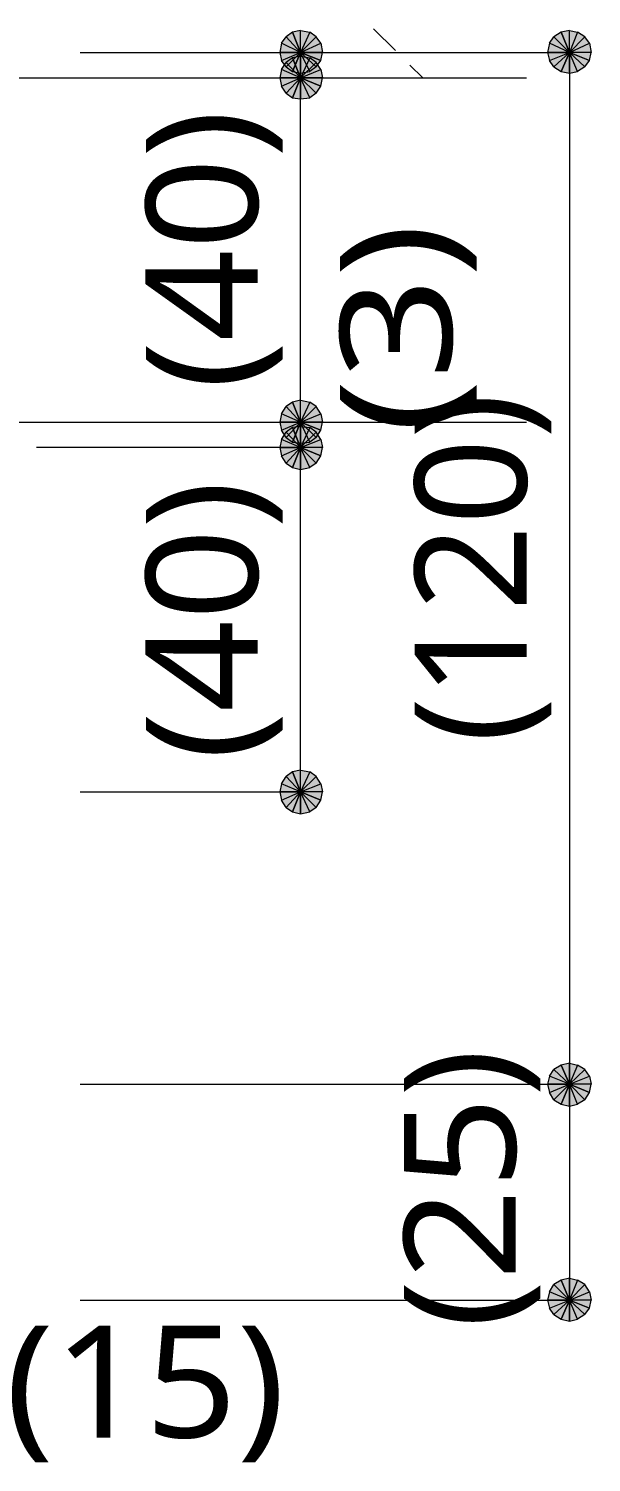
# Model space of a CAD drawing. Header units: millimetres. Extents: x 0 to 420, y 0 to 297.
# Drawn here: x 143.56 to 156.63, y 200.17 to 233.49 of the extents above; entities that cross this region are included whole.
import ezdxf
from ezdxf.enums import TextEntityAlignment as Align

# ---------------------------------------------------------------- set-up
doc = ezdxf.new("R2010")
doc.units = ezdxf.units.MM
doc.styles.add('kst32b', font='NotoSansJP-Variable.ttf')

msp = doc.modelspace()

# ---------------------------------------------------------------- hatches: boundary and pattern name
h = msp.add_hatch(color=7)
h.paths.add_polyline_path([(149.691, 233.405), (149.543, 233.299), (149.881, 232.939), (149.691, 233.405)])
h.paths.add_polyline_path([(149.543, 233.299), (149.881, 232.939), (149.437, 233.151), (149.543, 233.299)])
h.paths.add_polyline_path([(149.881, 232.939), (149.437, 233.151), (149.394, 232.939), (149.881, 232.939)])
h = msp.add_hatch(color=7)
h.paths.add_polyline_path([(150.241, 233.299), (150.093, 233.405), (149.881, 232.939), (150.241, 233.299)])
h.paths.add_polyline_path([(150.093, 233.405), (149.881, 232.939), (149.881, 233.447), (150.093, 233.405)])
h.paths.add_polyline_path([(149.881, 232.939), (149.881, 233.447), (149.691, 233.405), (149.881, 232.939)])
h = msp.add_hatch(color=7)
h.paths.add_polyline_path([(150.347, 232.749), (150.389, 232.939), (149.881, 232.939), (150.347, 232.749)])
h.paths.add_polyline_path([(150.389, 232.939), (149.881, 232.939), (150.347, 233.151), (150.389, 232.939)])
h.paths.add_polyline_path([(149.881, 232.939), (150.347, 233.151), (150.241, 233.299), (149.881, 232.939)])
h = msp.add_hatch(color=7)
h.paths.add_polyline_path([(155.935, 233.405), (155.766, 233.299), (156.125, 232.939), (155.935, 233.405)])
h.paths.add_polyline_path([(155.766, 233.299), (156.125, 232.939), (155.66, 233.151), (155.766, 233.299)])
h.paths.add_polyline_path([(156.125, 232.939), (155.66, 233.151), (155.617, 232.939), (156.125, 232.939)])
h = msp.add_hatch(color=7)
h.paths.add_polyline_path([(156.485, 233.299), (156.316, 233.405), (156.125, 232.939), (156.485, 233.299)])
h.paths.add_polyline_path([(156.316, 233.405), (156.125, 232.939), (156.125, 233.447), (156.316, 233.405)])
h.paths.add_polyline_path([(156.125, 232.939), (156.125, 233.447), (155.935, 233.405), (156.125, 232.939)])
h = msp.add_hatch(color=7)
h.paths.add_polyline_path([(156.591, 232.749), (156.633, 232.939), (156.125, 232.939), (156.591, 232.749)])
h.paths.add_polyline_path([(156.633, 232.939), (156.125, 232.939), (156.591, 233.151), (156.633, 232.939)])
h.paths.add_polyline_path([(156.125, 232.939), (156.591, 233.151), (156.485, 233.299), (156.125, 232.939)])
h = msp.add_hatch(color=7)
h.paths.add_polyline_path([(149.394, 232.939), (149.437, 232.749), (149.881, 232.939), (149.394, 232.939)])
h.paths.add_polyline_path([(149.437, 232.749), (149.881, 232.939), (149.543, 232.6), (149.437, 232.749)])
h.paths.add_polyline_path([(149.881, 232.939), (149.543, 232.6), (149.691, 232.495), (149.881, 232.939)])
for points in [[(149.691, 232.495), (149.881, 232.452), (149.881, 232.939), (149.691, 232.495)], [(155.935, 232.495), (156.125, 232.452), (156.125, 232.939), (155.935, 232.495)], [(149.691, 231.881), (149.881, 231.86), (149.881, 232.346), (149.691, 231.881)], [(149.691, 223.88), (149.881, 223.859), (149.881, 224.346), (149.691, 223.88)], [(149.691, 223.287), (149.881, 223.245), (149.881, 223.753), (149.691, 223.287)], [(149.691, 215.286), (149.881, 215.244), (149.881, 215.752), (149.691, 215.286)], [(155.935, 208.492), (156.125, 208.449), (156.125, 208.957), (155.935, 208.492)], [(155.935, 203.496), (156.125, 203.454), (156.125, 203.941), (155.935, 203.496)]]:
    msp.add_hatch(color=7).paths.add_polyline_path(points)
h = msp.add_hatch(color=7)
h.paths.add_polyline_path([(149.881, 232.452), (150.093, 232.495), (149.881, 232.939), (149.881, 232.452)])
h.paths.add_polyline_path([(150.093, 232.495), (149.881, 232.939), (150.241, 232.6), (150.093, 232.495)])
h.paths.add_polyline_path([(149.881, 232.939), (150.241, 232.6), (150.347, 232.749), (149.881, 232.939)])
h = msp.add_hatch(color=7)
h.paths.add_polyline_path([(155.617, 232.939), (155.66, 232.749), (156.125, 232.939), (155.617, 232.939)])
h.paths.add_polyline_path([(155.66, 232.749), (156.125, 232.939), (155.766, 232.6), (155.66, 232.749)])
h.paths.add_polyline_path([(156.125, 232.939), (155.766, 232.6), (155.935, 232.495), (156.125, 232.939)])
h = msp.add_hatch(color=7)
h.paths.add_polyline_path([(156.125, 232.452), (156.316, 232.495), (156.125, 232.939), (156.125, 232.452)])
h.paths.add_polyline_path([(156.316, 232.495), (156.125, 232.939), (156.485, 232.6), (156.316, 232.495)])
h.paths.add_polyline_path([(156.125, 232.939), (156.485, 232.6), (156.591, 232.749), (156.125, 232.939)])
h = msp.add_hatch(color=7)
h.paths.add_polyline_path([(149.691, 232.812), (149.543, 232.706), (149.881, 232.346), (149.691, 232.812)])
h.paths.add_polyline_path([(149.543, 232.706), (149.881, 232.346), (149.437, 232.537), (149.543, 232.706)])
h.paths.add_polyline_path([(149.881, 232.346), (149.437, 232.537), (149.394, 232.346), (149.881, 232.346)])
h = msp.add_hatch(color=7)
h.paths.add_polyline_path([(150.241, 232.706), (150.093, 232.812), (149.881, 232.346), (150.241, 232.706)])
h.paths.add_polyline_path([(150.093, 232.812), (149.881, 232.346), (149.881, 232.854), (150.093, 232.812)])
h.paths.add_polyline_path([(149.881, 232.346), (149.881, 232.854), (149.691, 232.812), (149.881, 232.346)])
h = msp.add_hatch(color=7)
h.paths.add_polyline_path([(150.347, 232.156), (150.389, 232.346), (149.881, 232.346), (150.347, 232.156)])
h.paths.add_polyline_path([(150.389, 232.346), (149.881, 232.346), (150.347, 232.537), (150.389, 232.346)])
h.paths.add_polyline_path([(149.881, 232.346), (150.347, 232.537), (150.241, 232.706), (149.881, 232.346)])
h = msp.add_hatch(color=7)
h.paths.add_polyline_path([(149.394, 232.346), (149.437, 232.156), (149.881, 232.346), (149.394, 232.346)])
h.paths.add_polyline_path([(149.437, 232.156), (149.881, 232.346), (149.543, 231.987), (149.437, 232.156)])
h.paths.add_polyline_path([(149.881, 232.346), (149.543, 231.987), (149.691, 231.881), (149.881, 232.346)])
h = msp.add_hatch(color=7)
h.paths.add_polyline_path([(149.881, 231.86), (150.093, 231.881), (149.881, 232.346), (149.881, 231.86)])
h.paths.add_polyline_path([(150.093, 231.881), (149.881, 232.346), (150.241, 231.987), (150.093, 231.881)])
h.paths.add_polyline_path([(149.881, 232.346), (150.241, 231.987), (150.347, 232.156), (149.881, 232.346)])
h = msp.add_hatch(color=7)
h.paths.add_polyline_path([(149.691, 224.811), (149.543, 224.705), (149.881, 224.346), (149.691, 224.811)])
h.paths.add_polyline_path([(149.543, 224.705), (149.881, 224.346), (149.437, 224.536), (149.543, 224.705)])
h.paths.add_polyline_path([(149.881, 224.346), (149.437, 224.536), (149.394, 224.346), (149.881, 224.346)])
h = msp.add_hatch(color=7)
h.paths.add_polyline_path([(150.241, 224.705), (150.093, 224.811), (149.881, 224.346), (150.241, 224.705)])
h.paths.add_polyline_path([(150.093, 224.811), (149.881, 224.346), (149.881, 224.854), (150.093, 224.811)])
h.paths.add_polyline_path([(149.881, 224.346), (149.881, 224.854), (149.691, 224.811), (149.881, 224.346)])
h = msp.add_hatch(color=7)
h.paths.add_polyline_path([(150.347, 224.155), (150.389, 224.346), (149.881, 224.346), (150.347, 224.155)])
h.paths.add_polyline_path([(150.389, 224.346), (149.881, 224.346), (150.347, 224.536), (150.389, 224.346)])
h.paths.add_polyline_path([(149.881, 224.346), (150.347, 224.536), (150.241, 224.705), (149.881, 224.346)])
h = msp.add_hatch(color=7)
h.paths.add_polyline_path([(149.394, 224.346), (149.437, 224.155), (149.881, 224.346), (149.394, 224.346)])
h.paths.add_polyline_path([(149.437, 224.155), (149.881, 224.346), (149.543, 223.986), (149.437, 224.155)])
h.paths.add_polyline_path([(149.881, 224.346), (149.543, 223.986), (149.691, 223.88), (149.881, 224.346)])
h = msp.add_hatch(color=7)
h.paths.add_polyline_path([(149.881, 223.859), (150.093, 223.88), (149.881, 224.346), (149.881, 223.859)])
h.paths.add_polyline_path([(150.093, 223.88), (149.881, 224.346), (150.241, 223.986), (150.093, 223.88)])
h.paths.add_polyline_path([(149.881, 224.346), (150.241, 223.986), (150.347, 224.155), (149.881, 224.346)])
h = msp.add_hatch(color=7)
h.paths.add_polyline_path([(149.691, 224.218), (149.543, 224.113), (149.881, 223.753), (149.691, 224.218)])
h.paths.add_polyline_path([(149.543, 224.113), (149.881, 223.753), (149.437, 223.943), (149.543, 224.113)])
h.paths.add_polyline_path([(149.881, 223.753), (149.437, 223.943), (149.394, 223.753), (149.881, 223.753)])
h = msp.add_hatch(color=7)
h.paths.add_polyline_path([(150.241, 224.113), (150.093, 224.218), (149.881, 223.753), (150.241, 224.113)])
h.paths.add_polyline_path([(150.093, 224.218), (149.881, 223.753), (149.881, 224.24), (150.093, 224.218)])
h.paths.add_polyline_path([(149.881, 223.753), (149.881, 224.24), (149.691, 224.218), (149.881, 223.753)])
h = msp.add_hatch(color=7)
h.paths.add_polyline_path([(150.347, 223.562), (150.389, 223.753), (149.881, 223.753), (150.347, 223.562)])
h.paths.add_polyline_path([(150.389, 223.753), (149.881, 223.753), (150.347, 223.943), (150.389, 223.753)])
h.paths.add_polyline_path([(149.881, 223.753), (150.347, 223.943), (150.241, 224.113), (149.881, 223.753)])
h = msp.add_hatch(color=7)
h.paths.add_polyline_path([(149.394, 223.753), (149.437, 223.562), (149.881, 223.753), (149.394, 223.753)])
h.paths.add_polyline_path([(149.437, 223.562), (149.881, 223.753), (149.543, 223.393), (149.437, 223.562)])
h.paths.add_polyline_path([(149.881, 223.753), (149.543, 223.393), (149.691, 223.287), (149.881, 223.753)])
h = msp.add_hatch(color=7)
h.paths.add_polyline_path([(149.881, 223.245), (150.093, 223.287), (149.881, 223.753), (149.881, 223.245)])
h.paths.add_polyline_path([(150.093, 223.287), (149.881, 223.753), (150.241, 223.393), (150.093, 223.287)])
h.paths.add_polyline_path([(149.881, 223.753), (150.241, 223.393), (150.347, 223.562), (149.881, 223.753)])
h = msp.add_hatch(color=7)
h.paths.add_polyline_path([(150.241, 216.112), (150.093, 216.217), (149.881, 215.752), (150.241, 216.112)])
h.paths.add_polyline_path([(150.093, 216.217), (149.881, 215.752), (149.881, 216.26), (150.093, 216.217)])
h.paths.add_polyline_path([(149.881, 215.752), (149.881, 216.26), (149.691, 216.217), (149.881, 215.752)])
h = msp.add_hatch(color=7)
h.paths.add_polyline_path([(149.691, 216.217), (149.543, 216.112), (149.881, 215.752), (149.691, 216.217)])
h.paths.add_polyline_path([(149.543, 216.112), (149.881, 215.752), (149.437, 215.942), (149.543, 216.112)])
h.paths.add_polyline_path([(149.881, 215.752), (149.437, 215.942), (149.394, 215.752), (149.881, 215.752)])
h = msp.add_hatch(color=7)
h.paths.add_polyline_path([(150.347, 215.561), (150.389, 215.752), (149.881, 215.752), (150.347, 215.561)])
h.paths.add_polyline_path([(150.389, 215.752), (149.881, 215.752), (150.347, 215.942), (150.389, 215.752)])
h.paths.add_polyline_path([(149.881, 215.752), (150.347, 215.942), (150.241, 216.112), (149.881, 215.752)])
h = msp.add_hatch(color=7)
h.paths.add_polyline_path([(149.394, 215.752), (149.437, 215.561), (149.881, 215.752), (149.394, 215.752)])
h.paths.add_polyline_path([(149.437, 215.561), (149.881, 215.752), (149.543, 215.392), (149.437, 215.561)])
h.paths.add_polyline_path([(149.881, 215.752), (149.543, 215.392), (149.691, 215.286), (149.881, 215.752)])
h = msp.add_hatch(color=7)
h.paths.add_polyline_path([(149.881, 215.244), (150.093, 215.286), (149.881, 215.752), (149.881, 215.244)])
h.paths.add_polyline_path([(150.093, 215.286), (149.881, 215.752), (150.241, 215.392), (150.093, 215.286)])
h.paths.add_polyline_path([(149.881, 215.752), (150.241, 215.392), (150.347, 215.561), (149.881, 215.752)])
h = msp.add_hatch(color=7)
h.paths.add_polyline_path([(155.935, 209.402), (155.766, 209.296), (156.125, 208.957), (155.935, 209.402)])
h.paths.add_polyline_path([(155.766, 209.296), (156.125, 208.957), (155.66, 209.148), (155.766, 209.296)])
h.paths.add_polyline_path([(156.125, 208.957), (155.66, 209.148), (155.617, 208.957), (156.125, 208.957)])
h = msp.add_hatch(color=7)
h.paths.add_polyline_path([(156.485, 209.296), (156.316, 209.402), (156.125, 208.957), (156.485, 209.296)])
h.paths.add_polyline_path([(156.316, 209.402), (156.125, 208.957), (156.125, 209.444), (156.316, 209.402)])
h.paths.add_polyline_path([(156.125, 208.957), (156.125, 209.444), (155.935, 209.402), (156.125, 208.957)])
h = msp.add_hatch(color=7)
h.paths.add_polyline_path([(156.591, 208.767), (156.633, 208.957), (156.125, 208.957), (156.591, 208.767)])
h.paths.add_polyline_path([(156.633, 208.957), (156.125, 208.957), (156.591, 209.148), (156.633, 208.957)])
h.paths.add_polyline_path([(156.125, 208.957), (156.591, 209.148), (156.485, 209.296), (156.125, 208.957)])
h = msp.add_hatch(color=7)
h.paths.add_polyline_path([(155.617, 208.957), (155.66, 208.767), (156.125, 208.957), (155.617, 208.957)])
h.paths.add_polyline_path([(155.66, 208.767), (156.125, 208.957), (155.766, 208.597), (155.66, 208.767)])
h.paths.add_polyline_path([(156.125, 208.957), (155.766, 208.597), (155.935, 208.492), (156.125, 208.957)])
h = msp.add_hatch(color=7)
h.paths.add_polyline_path([(156.125, 208.449), (156.316, 208.492), (156.125, 208.957), (156.125, 208.449)])
h.paths.add_polyline_path([(156.316, 208.492), (156.125, 208.957), (156.485, 208.597), (156.316, 208.492)])
h.paths.add_polyline_path([(156.125, 208.957), (156.485, 208.597), (156.591, 208.767), (156.125, 208.957)])
h = msp.add_hatch(color=7)
h.paths.add_polyline_path([(155.935, 204.406), (155.766, 204.301), (156.125, 203.941), (155.935, 204.406)])
h.paths.add_polyline_path([(155.766, 204.301), (156.125, 203.941), (155.66, 204.131), (155.766, 204.301)])
h.paths.add_polyline_path([(156.125, 203.941), (155.66, 204.131), (155.617, 203.941), (156.125, 203.941)])
h = msp.add_hatch(color=7)
h.paths.add_polyline_path([(156.485, 204.301), (156.316, 204.406), (156.125, 203.941), (156.485, 204.301)])
h.paths.add_polyline_path([(156.316, 204.406), (156.125, 203.941), (156.125, 204.449), (156.316, 204.406)])
h.paths.add_polyline_path([(156.125, 203.941), (156.125, 204.449), (155.935, 204.406), (156.125, 203.941)])
h = msp.add_hatch(color=7)
h.paths.add_polyline_path([(156.591, 203.75), (156.633, 203.941), (156.125, 203.941), (156.591, 203.75)])
h.paths.add_polyline_path([(156.633, 203.941), (156.125, 203.941), (156.591, 204.131), (156.633, 203.941)])
h.paths.add_polyline_path([(156.125, 203.941), (156.591, 204.131), (156.485, 204.301), (156.125, 203.941)])
h = msp.add_hatch(color=7)
h.paths.add_polyline_path([(155.617, 203.941), (155.66, 203.75), (156.125, 203.941), (155.617, 203.941)])
h.paths.add_polyline_path([(155.66, 203.75), (156.125, 203.941), (155.766, 203.602), (155.66, 203.75)])
h.paths.add_polyline_path([(156.125, 203.941), (155.766, 203.602), (155.935, 203.496), (156.125, 203.941)])
h = msp.add_hatch(color=7)
h.paths.add_polyline_path([(156.125, 203.454), (156.316, 203.496), (156.125, 203.941), (156.125, 203.454)])
h.paths.add_polyline_path([(156.316, 203.496), (156.125, 203.941), (156.485, 203.602), (156.316, 203.496)])
h.paths.add_polyline_path([(156.125, 203.941), (156.485, 203.602), (156.591, 203.75), (156.125, 203.941)])

# ---------------------------------------------------------------- linework, layer by layer
at = {"lineweight": 0}
for points in [[(149.543, 233.299), (149.881, 232.939), (149.437, 233.151)], [(149.691, 233.405), (149.543, 233.299), (149.881, 232.939)], [(149.881, 232.939), (149.881, 233.447), (149.691, 233.405)], [(150.093, 233.405), (149.881, 232.939), (149.881, 233.447)], [(150.241, 233.299), (150.093, 233.405), (149.881, 232.939)], [(149.881, 232.939), (150.347, 233.151), (150.241, 233.299)], [(155.766, 233.299), (156.125, 232.939), (155.66, 233.151)], [(155.935, 233.405), (155.766, 233.299), (156.125, 232.939)], [(156.125, 232.939), (156.125, 233.447), (155.935, 233.405)], [(156.316, 233.405), (156.125, 232.939), (156.125, 233.447)], [(156.485, 233.299), (156.316, 233.405), (156.125, 232.939)], [(156.125, 232.939), (156.591, 233.151), (156.485, 233.299)], [(149.881, 232.939), (149.437, 233.151), (149.394, 232.939)], [(149.394, 232.939), (149.437, 232.749), (149.881, 232.939)], [(149.437, 232.749), (149.881, 232.939), (149.543, 232.6)], [(149.881, 232.939), (149.543, 232.6), (149.691, 232.495)], [(149.691, 232.495), (149.881, 232.452), (149.881, 232.939)], [(150.389, 232.939), (149.881, 232.939), (150.347, 233.151)], [(149.881, 232.452), (150.093, 232.495), (149.881, 232.939)], [(150.093, 232.495), (149.881, 232.939), (150.241, 232.6)], [(149.881, 232.939), (150.241, 232.6), (150.347, 232.749)], [(150.347, 232.749), (150.389, 232.939), (149.881, 232.939)], [(156.125, 232.939), (155.66, 233.151), (155.617, 232.939)], [(155.617, 232.939), (155.66, 232.749), (156.125, 232.939)], [(155.66, 232.749), (156.125, 232.939), (155.766, 232.6)], [(156.125, 232.939), (155.766, 232.6), (155.935, 232.495)], [(155.935, 232.495), (156.125, 232.452), (156.125, 232.939)], [(156.633, 232.939), (156.125, 232.939), (156.591, 233.151)], [(156.125, 232.452), (156.316, 232.495), (156.125, 232.939)], [(156.316, 232.495), (156.125, 232.939), (156.485, 232.6)], [(156.125, 232.939), (156.485, 232.6), (156.591, 232.749)], [(156.591, 232.749), (156.633, 232.939), (156.125, 232.939)], [(149.543, 232.706), (149.881, 232.346), (149.437, 232.537)], [(149.691, 232.812), (149.543, 232.706), (149.881, 232.346)], [(149.881, 232.346), (149.881, 232.854), (149.691, 232.812)], [(150.093, 232.812), (149.881, 232.346), (149.881, 232.854)], [(150.241, 232.706), (150.093, 232.812), (149.881, 232.346)], [(149.881, 232.346), (150.347, 232.537), (150.241, 232.706)], [(149.881, 232.346), (149.437, 232.537), (149.394, 232.346)], [(149.394, 232.346), (149.437, 232.156), (149.881, 232.346)], [(149.437, 232.156), (149.881, 232.346), (149.543, 231.987)], [(149.881, 232.346), (149.543, 231.987), (149.691, 231.881)], [(149.691, 231.881), (149.881, 231.86), (149.881, 232.346)], [(150.389, 232.346), (149.881, 232.346), (150.347, 232.537)], [(149.881, 231.86), (150.093, 231.881), (149.881, 232.346)], [(150.093, 231.881), (149.881, 232.346), (150.241, 231.987)], [(149.881, 232.346), (150.241, 231.987), (150.347, 232.156)], [(150.347, 232.156), (150.389, 232.346), (149.881, 232.346)], [(149.543, 224.705), (149.881, 224.346), (149.437, 224.536)], [(149.691, 224.811), (149.543, 224.705), (149.881, 224.346)], [(149.881, 224.346), (149.881, 224.854), (149.691, 224.811)], [(150.093, 224.811), (149.881, 224.346), (149.881, 224.854)], [(150.241, 224.705), (150.093, 224.811), (149.881, 224.346)], [(149.881, 224.346), (150.347, 224.536), (150.241, 224.705)], [(149.881, 224.346), (149.437, 224.536), (149.394, 224.346)], [(149.394, 224.346), (149.437, 224.155), (149.881, 224.346)], [(149.437, 224.155), (149.881, 224.346), (149.543, 223.986)], [(149.881, 224.346), (149.543, 223.986), (149.691, 223.88)], [(149.691, 223.88), (149.881, 223.859), (149.881, 224.346)], [(150.389, 224.346), (149.881, 224.346), (150.347, 224.536)], [(149.881, 223.859), (150.093, 223.88), (149.881, 224.346)], [(150.093, 223.88), (149.881, 224.346), (150.241, 223.986)], [(149.881, 224.346), (150.241, 223.986), (150.347, 224.155)], [(150.347, 224.155), (150.389, 224.346), (149.881, 224.346)], [(149.881, 223.753), (149.437, 223.943), (149.394, 223.753)], [(149.543, 224.113), (149.881, 223.753), (149.437, 223.943)], [(149.691, 224.218), (149.543, 224.113), (149.881, 223.753)], [(149.881, 223.753), (149.881, 224.24), (149.691, 224.218)], [(150.093, 224.218), (149.881, 223.753), (149.881, 224.24)], [(150.241, 224.113), (150.093, 224.218), (149.881, 223.753)], [(149.881, 223.753), (150.347, 223.943), (150.241, 224.113)], [(150.389, 223.753), (149.881, 223.753), (150.347, 223.943)], [(149.394, 223.753), (149.437, 223.562), (149.881, 223.753)], [(149.437, 223.562), (149.881, 223.753), (149.543, 223.393)], [(149.881, 223.753), (149.543, 223.393), (149.691, 223.287)], [(149.691, 223.287), (149.881, 223.245), (149.881, 223.753)], [(149.881, 223.245), (150.093, 223.287), (149.881, 223.753)], [(150.093, 223.287), (149.881, 223.753), (150.241, 223.393)], [(149.881, 223.753), (150.241, 223.393), (150.347, 223.562)], [(150.347, 223.562), (150.389, 223.753), (149.881, 223.753)], [(149.881, 215.752), (149.881, 216.26), (149.691, 216.217)], [(150.093, 216.217), (149.881, 215.752), (149.881, 216.26)], [(149.881, 215.752), (149.437, 215.942), (149.394, 215.752)], [(149.543, 216.112), (149.881, 215.752), (149.437, 215.942)], [(149.691, 216.217), (149.543, 216.112), (149.881, 215.752)], [(150.241, 216.112), (150.093, 216.217), (149.881, 215.752)], [(149.881, 215.752), (150.347, 215.942), (150.241, 216.112)], [(150.389, 215.752), (149.881, 215.752), (150.347, 215.942)], [(149.394, 215.752), (149.437, 215.561), (149.881, 215.752)], [(149.437, 215.561), (149.881, 215.752), (149.543, 215.392)], [(149.881, 215.752), (149.543, 215.392), (149.691, 215.286)], [(149.691, 215.286), (149.881, 215.244), (149.881, 215.752)], [(149.881, 215.244), (150.093, 215.286), (149.881, 215.752)], [(150.093, 215.286), (149.881, 215.752), (150.241, 215.392)], [(149.881, 215.752), (150.241, 215.392), (150.347, 215.561)], [(150.347, 215.561), (150.389, 215.752), (149.881, 215.752)], [(155.766, 209.296), (156.125, 208.957), (155.66, 209.148)], [(155.935, 209.402), (155.766, 209.296), (156.125, 208.957)], [(156.125, 208.957), (156.125, 209.444), (155.935, 209.402)], [(156.316, 209.402), (156.125, 208.957), (156.125, 209.444)], [(156.485, 209.296), (156.316, 209.402), (156.125, 208.957)], [(156.125, 208.957), (156.591, 209.148), (156.485, 209.296)], [(156.125, 208.957), (155.66, 209.148), (155.617, 208.957)], [(155.617, 208.957), (155.66, 208.767), (156.125, 208.957)], [(155.66, 208.767), (156.125, 208.957), (155.766, 208.597)], [(156.125, 208.957), (155.766, 208.597), (155.935, 208.492)], [(155.935, 208.492), (156.125, 208.449), (156.125, 208.957)], [(156.633, 208.957), (156.125, 208.957), (156.591, 209.148)], [(156.125, 208.449), (156.316, 208.492), (156.125, 208.957)], [(156.316, 208.492), (156.125, 208.957), (156.485, 208.597)], [(156.125, 208.957), (156.485, 208.597), (156.591, 208.767)], [(156.591, 208.767), (156.633, 208.957), (156.125, 208.957)], [(155.766, 204.301), (156.125, 203.941), (155.66, 204.131)], [(155.935, 204.406), (155.766, 204.301), (156.125, 203.941)], [(156.125, 203.941), (156.125, 204.449), (155.935, 204.406)], [(156.316, 204.406), (156.125, 203.941), (156.125, 204.449)], [(156.485, 204.301), (156.316, 204.406), (156.125, 203.941)], [(156.125, 203.941), (156.591, 204.131), (156.485, 204.301)], [(156.125, 203.941), (155.66, 204.131), (155.617, 203.941)], [(155.617, 203.941), (155.66, 203.75), (156.125, 203.941)], [(155.66, 203.75), (156.125, 203.941), (155.766, 203.602)], [(156.125, 203.941), (155.766, 203.602), (155.935, 203.496)], [(155.935, 203.496), (156.125, 203.454), (156.125, 203.941)], [(156.633, 203.941), (156.125, 203.941), (156.591, 204.131)], [(156.125, 203.454), (156.316, 203.496), (156.125, 203.941)], [(156.316, 203.496), (156.125, 203.941), (156.485, 203.602)], [(156.125, 203.941), (156.485, 203.602), (156.591, 203.75)], [(156.591, 203.75), (156.633, 203.941), (156.125, 203.941)]]:
    msp.add_lwpolyline(points, close=True, dxfattribs=at)
at = {"lineweight": 13}
for points in [[(152.083, 232.981), (151.575, 233.489)], [(144.759, 232.939), (156.125, 232.939)], [(149.881, 223.753), (149.881, 224.346), (149.881, 232.346), (149.881, 232.939)], [(156.125, 232.939), (156.125, 208.957), (156.125, 203.941)], [(152.718, 232.346), (152.421, 232.643)], [(141.097, 232.346), (155.13, 232.346)], [(141.097, 224.346), (155.13, 224.346)], [(144.759, 215.752), (149.881, 215.752), (149.881, 223.753), (143.743, 223.753)], [(144.759, 208.957), (156.125, 208.957)], [(144.759, 203.941), (156.125, 203.941)]]:
    msp.add_lwpolyline(points, dxfattribs=at)

# ---------------------------------------------------------------- texts
at = {"style": 'kst32b'}
for s, p, p2 in [('(40)', (148.886, 225.107), (148.886, 231.605)), ('(3)', (153.395, 224.091), (153.395, 228.964)), ('(120)', (155.13, 216.895), (155.13, 225.016)), ('(40)', (148.886, 216.493), (148.886, 222.99)), ('(25)', (154.877, 203.285), (154.877, 209.782)), ('(15)', (143.023, 200.745), (149.52, 200.745))]:
    msp.add_text(s, height=2.5989, dxfattribs=at).set_placement(p, p2, align=Align.FIT)

doc.saveas('drawing.dxf')
